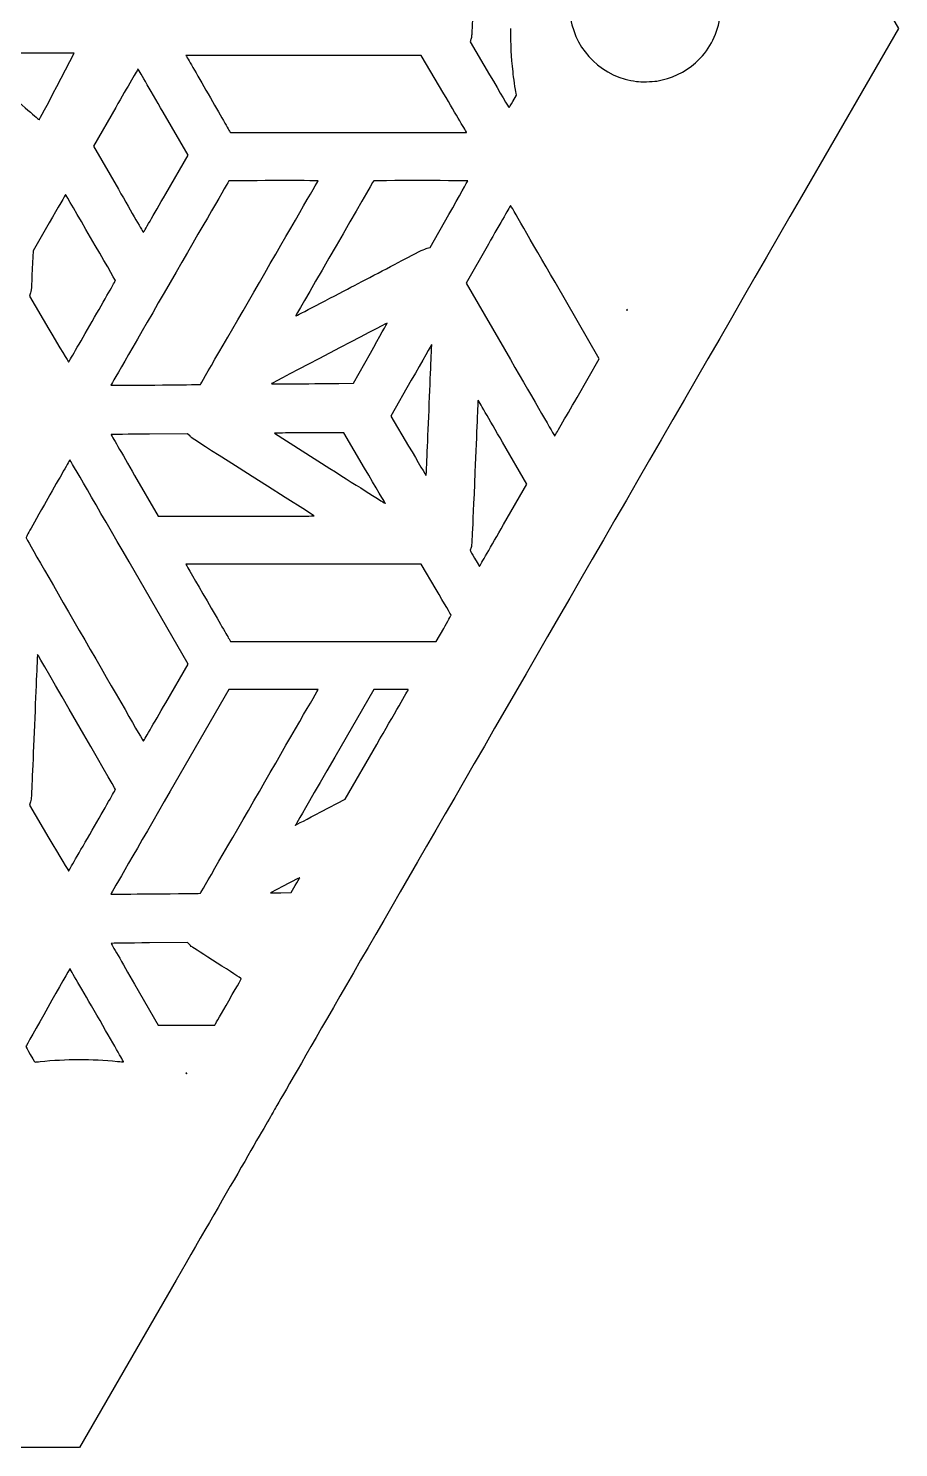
# Model space of a CAD drawing. Extents: x 18 to 192, y 74 to 223.
# Drawn here: x 145.6 to 191.6, y 73.5 to 148.5 of the extents above; entities that cross this region are included whole.
import ezdxf

# ---------------------------------------------------------------- set-up
doc = ezdxf.new("R2010")
doc.units = 0
doc.layers.add('Layer_1', color=7, linetype='CONTINUOUS')

msp = doc.modelspace()

# ---------------------------------------------------------------- linework, layer by layer
at = {"layer": 'Layer_1', "color": 7}
for points in [[(186.443, 157.37501), (191.56604, 148.50159), (186.43932, 139.62323)], [(168.94158, 147.84875), (168.92128, 147.80035), (169.94671, 146.05699)], [(147.08461, 145.43921), (148.00437, 147.19844), (147.40211, 147.20144)], [(167.53614, 145.05065), (166.34375, 147.07739), (160.12395, 147.07795), (153.90415, 147.07852), (153.92405, 147.04682)], [(147.08461, 145.43902), (147.08461, 145.43921)], [(171.18291, 144.64712), (171.37041, 144.9738), (171.35131, 145.07463)], [(150.19734, 144.32116), (149.02282, 142.28458), (150.33845, 140.00412)], [(152.8438, 139.76157), (154.01941, 141.79951), (152.70324, 144.07917)], [(156.24208, 143.0322), (156.26198, 143.0005), (162.49994, 143.0005)], [(168.7332, 143.0123), (168.73323, 143.01214)], [(146.68507, 138.23774), (145.82863, 136.75607), (145.78953, 135.80357)], [(166.72068, 136.90456), (166.80958, 136.92006), (167.80436, 138.67715)], [(169.88926, 137.10287), (168.72329, 135.04335), (171.05387, 131.00675)], [(174.57421, 129.00742), (175.7491, 131.04394), (173.41207, 135.09246)], [(145.68351, 134.47408), (145.64591, 134.35284), (146.67309, 132.60811)], [(177.24135, 133.62795), (177.24135, 133.62785)], [(161.98085, 129.74851), (162.7544, 129.75751), (163.65586, 131.34979)], [(161.98085, 129.74885), (161.98085, 129.74851)], [(165.81852, 129.91187), (164.74441, 128.01438), (165.67042, 126.44151)], [(149.95674, 129.68343), (149.93634, 129.65163), (150.31543, 129.65134)], [(152.67714, 129.66724), (152.67714, 129.66681)], [(154.13176, 126.95504), (153.99653, 127.08803), (151.97996, 127.07163)], [(158.91496, 127.12738), (158.58406, 127.11838), (161.5114, 125.26099)], [(163.34889, 125.27916), (162.24954, 127.14648), (160.74769, 127.14148)], [(170.69526, 122.28991), (171.92371, 124.41822), (170.63732, 126.64629)], [(163.34889, 125.27928), (163.34889, 125.27916)], [(151.19644, 124.89079), (152.44004, 122.73692), (156.56897, 122.73692)], [(152.84383, 112.8814), (154.01946, 114.91982), (150.90355, 120.31725)], [(167.12946, 118.85935), (166.34375, 120.19593), (160.12395, 120.19635), (153.90415, 120.19678), (153.92425, 120.16498)], [(169.29211, 120.29038), (169.41629, 120.08049), (169.44149, 120.12109)], [(156.18589, 116.24914), (156.26229, 116.11861), (161.69814, 116.1189), (167.13398, 116.11918), (167.52909, 116.80583), (167.52908, 116.80595)], [(158.53477, 113.57967), (156.17974, 113.57967), (153.07825, 108.20686)], [(164.74493, 113.57917), (163.83049, 113.57917), (161.77224, 110.01258)], [(161.03069, 107.1123), (162.32163, 107.78802), (163.9905, 110.67847)], [(145.68366, 107.5937), (145.64626, 107.47291), (146.6735, 105.72794)], [(161.03069, 107.11206), (161.03069, 107.1123)], [(149.95655, 102.8023), (149.93635, 102.7706), (150.1955, 102.77018)], [(152.5572, 102.78628), (152.55719, 102.78601)], [(159.0483, 103.18777), (158.38508, 102.84077), (158.92709, 102.84477), (159.4691, 102.84877), (159.68607, 103.22185)], [(154.07154, 100.12857), (153.99654, 100.21047), (151.98056, 100.19227)], [(151.197, 98.00873), (152.44069, 95.85463), (153.93457, 95.85463), (155.42846, 95.85463), (155.46139, 95.90757)], [(146.20016, 93.92733), (146.20016, 93.92771)], [(153.39286, 82.38257), (148.28302, 73.53137), (104.99645, 73.53151), (61.709874, 73.53151), (56.644927, 82.30497), (56.644927, 82.3051)]]:
    msp.add_lwpolyline(points, dxfattribs=at)
for points in [[(178.78269, 145.72203)], [(171.18284, 144.64716)], [(152.8438, 139.76157)], [(160.78751, 133.86509)], [(148.95332, 133.02368)], [(174.57421, 129.00742)], [(166.75438, 128.34274)], [(160.68449, 122.75002)], [(170.69519, 122.28995)], [(152.84383, 112.8814)], [(148.95199, 106.14093)], [(153.95226, 93.29351)]]:
    msp.add_lwpolyline(points, close=True, dxfattribs=at)
for points in [[(169.17871, 151.93669), (169.03424, 148.49415), (169.01621, 148.11864), (168.99038, 148.0135)], [(174.18247, 149.67497), (174.18247, 147.87932), (175.37717, 146.30702), (177.10903, 145.82346)], [(171.19168, 146.21066), (171.10068, 147.02948), (171.07145, 147.58682), (171.07145, 148.50372)], [(180.83586, 146.68971), (181.52486, 147.30883), (181.95603, 148.08896), (182.12309, 149.01882)], [(168.99038, 148.0135), (168.97468, 147.9495), (168.95268, 147.87541), (168.94158, 147.84875)], [(147.40211, 147.20144), (147.07087, 147.20344), (145.74293, 147.20044), (144.45113, 147.19444)], [(153.92405, 147.04682), (153.93505, 147.02932), (154.45656, 146.12607), (155.08306, 145.03951)], [(151.37947, 146.35828), (151.37547, 146.358), (150.84333, 145.44129), (150.19734, 144.32116)], [(152.70324, 144.07917), (151.97935, 145.33297), (151.38365, 146.35858), (151.37947, 146.35828)], [(171.35131, 145.07463), (171.32011, 145.23981), (171.22201, 145.93767), (171.19168, 146.21066)], [(178.78269, 145.72205), (179.56551, 145.84906), (180.26967, 146.18093), (180.83586, 146.68971)], [(169.94671, 146.05699), (170.51069, 145.09814), (170.97734, 144.31517), (170.98374, 144.31706)], [(177.10903, 145.82346), (177.29892, 145.77046), (177.51362, 145.72766), (177.7173, 145.70233)], [(177.7173, 145.70233), (177.9499, 145.67333), (178.55126, 145.68453), (178.78269, 145.72203)], [(144.12658, 145.42566), (145.23987, 144.45848), (146.15392, 143.67001), (146.1578, 143.67348)], [(146.1578, 143.67348), (146.1618, 143.67648), (146.57875, 144.47145), (147.08461, 145.43902)], [(155.08306, 145.03951), (155.70956, 143.95295), (156.23112, 143.04966), (156.24208, 143.0322)], [(168.73323, 143.01214), (168.73023, 143.01814), (168.19195, 143.93594), (167.53614, 145.05065)], [(170.98374, 144.31706), (170.98974, 144.31906), (171.07974, 144.4675), (171.18284, 144.64716)], [(162.49994, 143.0005), (165.93083, 143.0005), (168.73579, 143.0055), (168.7332, 143.0123)], [(156.18268, 140.44999), (156.17468, 140.44399), (154.77467, 138.02662), (153.07232, 135.0774)], [(154.67655, 129.69881), (154.69285, 129.71411), (160.8898, 140.44122), (160.8898, 140.45399)], [(160.8898, 140.45399), (160.8898, 140.46489), (156.19866, 140.45999), (156.18268, 140.44999)], [(163.82228, 140.43555), (163.80638, 140.41705), (159.91733, 133.68886), (159.73582, 133.36589)], [(166.32599, 140.46025), (163.97914, 140.46025), (163.84229, 140.45925), (163.82228, 140.43555)], [(168.80383, 140.44725), (168.80683, 140.45525), (167.83492, 140.46025), (166.32599, 140.46025)], [(167.80436, 138.67715), (168.35149, 139.64355), (168.80125, 140.44009), (168.80383, 140.44725)], [(147.55328, 139.72345), (147.54728, 139.72145), (147.15612, 139.05265), (146.68507, 138.23774)], [(150.18498, 135.1767), (150.18198, 135.206), (147.56491, 139.72748), (147.55328, 139.72345)], [(150.33845, 140.00412), (151.06205, 138.74988), (151.65726, 137.72367), (151.66114, 137.72365)], [(151.66114, 137.72365), (151.66514, 137.72365), (152.19722, 138.64069), (152.8438, 139.76157)], [(186.43932, 139.62323), (173.37453, 116.99794), (158.5767, 91.36807), (158.54154, 91.30427)], [(171.06514, 139.15167), (171.06014, 139.15767), (170.53054, 138.23559), (169.88926, 137.10287)], [(173.41207, 135.09246), (172.12671, 137.31915), (171.07059, 139.14579), (171.06514, 139.15167)], [(162.62547, 134.8265), (163.57042, 135.32069), (165.02674, 136.08246), (165.82869, 136.50206)], [(165.82869, 136.50206), (166.43828, 136.82098), (166.56243, 136.877), (166.72068, 136.90456)], [(145.78953, 135.80357), (145.74643, 134.75293), (145.73823, 134.65058), (145.68351, 134.47408)], [(148.95333, 133.02368), (149.63159, 134.19949), (150.18583, 135.16834), (150.18498, 135.1767)], [(153.07232, 135.0774), (151.36998, 132.12818), (149.96796, 129.70089), (149.95674, 129.68343)], [(160.78743, 133.8651), (161.37537, 134.17265), (162.20249, 134.60528), (162.62547, 134.8265)], [(159.71032, 133.30589), (159.71532, 133.30589), (160.19955, 133.55754), (160.78751, 133.86509)], [(177.21755, 133.64465), (177.18825, 133.64465), (177.17945, 133.62985), (177.19785, 133.61145)], [(177.19785, 133.61145), (177.21095, 133.59835), (177.23445, 133.60745), (177.24135, 133.62795)], [(177.24135, 133.62785), (177.24435, 133.63685), (177.23435, 133.64465), (177.21755, 133.64465)], [(147.7102, 130.87462), (147.7152, 130.88062), (148.27507, 131.84787), (148.95332, 133.02368)], [(164.534, 132.9331), (164.4959, 132.9185), (158.48766, 129.77698), (158.44153, 129.74755)], [(159.73582, 133.36589), (159.71732, 133.33289), (159.70582, 133.30589), (159.71032, 133.30589)], [(163.65586, 131.34979), (164.15167, 132.22554), (164.54684, 132.93803), (164.534, 132.9331)], [(146.67309, 132.60811), (147.23803, 131.64851), (147.70473, 130.86845), (147.7102, 130.87462)], [(166.89566, 131.80627), (166.89366, 131.80827), (166.40928, 130.95549), (165.81852, 129.91187)], [(166.75438, 128.34274), (166.83378, 130.24599), (166.89733, 131.80458), (166.89566, 131.80627)], [(171.05387, 131.00675), (172.33568, 128.78661), (173.38778, 126.97031), (173.39187, 126.97052)], [(158.44153, 129.74755), (158.39973, 129.72085), (158.41693, 129.72065), (159.80325, 129.73035)], [(159.80325, 129.73035), (160.57548, 129.73535), (161.5554, 129.74405), (161.98085, 129.74885)], [(150.31543, 129.65134), (150.52393, 129.6512), (151.5867, 129.65834), (152.67714, 129.66724)], [(152.67714, 129.66681), (154.10663, 129.67851), (154.66444, 129.68741), (154.67655, 129.69881)], [(173.39187, 126.97052), (173.39587, 126.97066), (173.92801, 127.88734), (174.57421, 129.00742)], [(166.60327, 124.87546), (166.60727, 124.87946), (166.67497, 126.43948), (166.75438, 128.34274)], [(169.34473, 128.86817), (169.34173, 128.86517), (169.26663, 127.14886), (169.17873, 125.05507)], [(170.63732, 126.64629), (169.92981, 127.87173), (169.34813, 128.87159), (169.34473, 128.86817)], [(149.95811, 127.04993), (149.95511, 127.04693), (150.51246, 126.07541), (151.19644, 124.89079)], [(151.97996, 127.07163), (150.87084, 127.06263), (149.96101, 127.05283), (149.95811, 127.04993)], [(160.21845, 123.04989), (154.13371, 126.90445), (154.27612, 126.81309), (154.13176, 126.95504)], [(160.74769, 127.14148), (159.92168, 127.13848), (159.09695, 127.13248), (158.91496, 127.12738)], [(165.67042, 126.44151), (166.17974, 125.57643), (166.59951, 124.87171), (166.60327, 124.87546)], [(147.77728, 125.71133), (147.77128, 125.70933), (147.24559, 124.78722), (146.60842, 123.66186)], [(150.90355, 120.31725), (149.1898, 123.28584), (147.78297, 125.71316), (147.77728, 125.71133)], [(161.5114, 125.26099), (163.12145, 124.23943), (164.44089, 123.40548), (164.4435, 123.40778)], [(164.4435, 123.40778), (164.4465, 123.40978), (163.95354, 124.25226), (163.34889, 125.27928)], [(169.17873, 125.05507), (169.0343, 121.61462), (169.01617, 121.23697), (168.99039, 121.13188)], [(146.60842, 123.66186), (145.63447, 121.94168), (145.45179, 121.61058), (145.46167, 121.58333)], [(160.68449, 122.75003), (160.67749, 122.75703), (160.4674, 122.89219), (160.21845, 123.04989)], [(156.56897, 122.73692), (159.11648, 122.73692), (160.69276, 122.74192), (160.68449, 122.75002)], [(169.44149, 120.12109), (169.45539, 120.14339), (170.01954, 121.11938), (170.69519, 122.28995)], [(145.46167, 121.58333), (145.47717, 121.54073), (151.65197, 110.84303), (151.66114, 110.84301)], [(168.94179, 120.96766), (168.91959, 120.91446), (168.89629, 120.95966), (169.29211, 120.29038)], [(168.99039, 121.13188), (168.97469, 121.06788), (168.95289, 120.99402), (168.94179, 120.96766)], [(153.92425, 120.16498), (153.93525, 120.14748), (154.43151, 119.28868), (155.02693, 118.25645)], [(167.91968, 117.50768), (167.91768, 117.51568), (167.56159, 118.12422), (167.12946, 118.85935)], [(155.02693, 118.25645), (155.62235, 117.22422), (156.14388, 116.32094), (156.18589, 116.24914)], [(167.52908, 116.80595), (167.74639, 117.1836), (167.92216, 117.49938), (167.91968, 117.50768)], [(146.06358, 115.43722), (146.06158, 115.43522), (145.98998, 113.75405), (145.905, 111.70173)], [(150.18417, 108.29409), (150.18417, 108.31249), (146.07033, 115.44396), (146.06358, 115.43722)], [(154.67635, 102.81811), (154.69195, 102.83271), (160.8898, 113.56138), (160.8898, 113.57367)], [(160.8898, 113.57367), (160.8898, 113.57667), (159.83005, 113.57967), (158.53477, 113.57967)], [(163.9905, 110.67847), (164.90837, 112.26823), (165.65936, 113.57129), (165.65936, 113.57417)], [(165.65936, 113.57417), (165.65936, 113.57717), (165.24787, 113.57917), (164.74493, 113.57917)], [(151.66114, 110.84301), (151.66514, 110.84301), (152.19723, 111.76028), (152.84383, 112.8814)], [(145.905, 111.70173), (145.82, 109.64941), (145.74382, 107.91269), (145.73576, 107.84236)], [(161.77224, 110.01258), (159.37284, 105.85486), (159.69543, 106.41823), (159.7198, 106.42819)], [(148.95194, 106.14093), (149.62967, 107.31567), (150.18417, 108.28461), (150.18417, 108.29409)], [(153.07825, 108.20686), (151.37243, 105.25182), (149.96767, 102.81977), (149.95655, 102.8023)], [(145.73576, 107.84236), (145.72776, 107.77206), (145.70426, 107.66013), (145.68366, 107.5937)], [(159.7198, 106.42819), (159.7308, 106.43219), (160.32067, 106.74041), (161.03069, 107.11206)], [(146.6735, 105.72794), (147.23848, 104.76822), (147.70502, 103.98794), (147.71024, 103.994)], [(147.71024, 103.994), (147.71524, 104), (148.27425, 104.96618), (148.95199, 106.14093)], [(159.91745, 103.62104), (159.93485, 103.65154), (159.93315, 103.65074), (159.0483, 103.18777)], [(159.68607, 103.22185), (159.80541, 103.42752), (159.90952, 103.60715), (159.91745, 103.62104)], [(150.1955, 102.77018), (150.33803, 102.77004), (151.4008, 102.77718), (152.5572, 102.78628)], [(152.55719, 102.78601), (154.05421, 102.79771), (154.66453, 102.80701), (154.67635, 102.81811)], [(149.95895, 100.16847), (149.95595, 100.16547), (150.51298, 99.19349), (151.197, 98.00873)], [(151.98056, 100.19227), (150.87177, 100.18227), (149.96205, 100.17157), (149.95895, 100.16847)], [(154.23381, 99.9778), (154.18581, 100.0157), (154.11278, 100.08351), (154.07154, 100.12857)], [(155.56288, 99.12226), (154.8799, 99.55495), (154.28182, 99.93994), (154.23381, 99.9778)], [(156.8241, 98.31694), (156.8134, 98.32714), (156.24586, 98.68957), (155.56288, 99.12226)], [(147.77705, 98.82817), (147.76345, 98.82317), (145.45227, 94.74172), (145.45227, 94.72216)], [(149.20745, 96.37285), (148.42656, 97.7252), (147.78288, 98.8301), (147.77705, 98.82817)], [(156.16892, 97.12941), (156.73692, 98.11358), (156.84046, 98.30126), (156.8241, 98.31694)], [(155.46139, 95.90757), (155.47949, 95.93667), (155.79788, 96.4865), (156.16892, 97.12941)], [(150.60888, 93.90961), (150.62038, 93.91261), (150.0956, 94.8347), (149.20745, 96.37285)], [(145.45227, 94.72216), (145.45227, 94.71416), (145.5578, 94.52448), (145.68677, 94.30083)], [(145.68677, 94.30083), (145.91004, 93.91369), (145.92306, 93.89451), (145.95841, 93.90053)], [(145.95841, 93.90053), (145.97881, 93.90353), (146.08762, 93.91603), (146.20016, 93.92733)], [(146.20016, 93.92771), (147.5876, 94.06646), (148.91236, 94.06855), (150.29681, 93.93371)], [(150.29681, 93.93371), (150.45835, 93.91801), (150.59878, 93.90721), (150.60888, 93.90961)], [(153.93086, 93.31471), (153.90626, 93.31471), (153.90426, 93.31071), (153.91896, 93.29351)], [(153.91896, 93.29351), (153.92896, 93.28191), (153.93826, 93.27231), (153.94036, 93.27231)], [(153.95226, 93.29351), (153.95826, 93.30821), (153.9513, 93.31471), (153.93086, 93.31471)], [(153.94036, 93.27231), (153.94236, 93.27231), (153.94736, 93.28231), (153.95226, 93.29351)], [(158.54154, 91.30427), (158.52014, 91.26547), (156.20327, 87.25073), (153.39286, 82.38257)]]:
    msp.add_open_spline(points, degree=3, dxfattribs=at)

doc.saveas('drawing.dxf')
